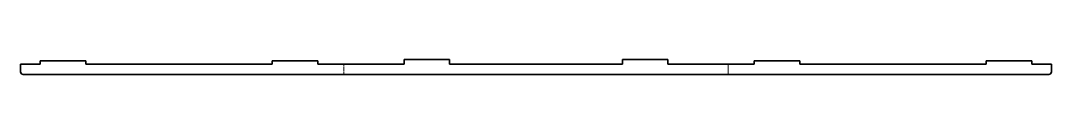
# Model space of a CAD drawing. Header units: millimetres. Extents: x 0 to 788, y 0 to 12.
import ezdxf

# ---------------------------------------------------------------- set-up
doc = ezdxf.new("R2010")
doc.units = ezdxf.units.MM
doc.linetypes.add('Chain', pattern=[13.68, 9.12, -1.14, 2.28, -1.14])
doc.layers.add('SIMUMAK Bend Centerline (ISO)', color=7, linetype='Chain', lineweight=9)
doc.layers.add('SIMUMAK Visible (ISO)', color=7, linetype='Continuous', lineweight=35)

# ---------------------------------------------------------------- blocks, each defined once
blk = doc.blocks.new('SIL-026-CRIP-03_Sheet_6_SIL-026-CRIP-03 (Desplegada)')
at = {"layer": 'SIMUMAK Bend Centerline (ISO)', "ltscale": 0.263158}
for p, q in [((-147.08, -5.75), (-147.08, 2.25)), ((147.08, 2.25), (147.08, -5.75))]:
    blk.add_line(p, q, dxfattribs=at)
at = {"layer": 'SIMUMAK Visible (ISO)'}
for p, q in [((-394.17, 2.25), (-394.17, -3.75)), ((-394.17, 2.25), (-379.17, 2.25)), ((-379.17, 4.75), (-379.17, 2.25)), ((-344.17, 4.75), (-379.17, 4.75)), ((-344.17, 2.25), (-344.17, 4.75)), ((-344.17, 2.25), (-201.76, 2.25)), ((-201.76, 4.75), (-201.76, 2.25)), ((-166.76, 4.75), (-201.76, 4.75)), ((-166.76, 2.25), (-166.76, 4.75)), ((-166.76, 2.25), (-100.85, 2.25)), ((-100.85, 5.75), (-100.85, 2.25)), ((-66.05, 5.75), (-100.85, 5.75)), ((-66.05, 2.25), (-66.05, 5.75)), ((-66.05, 2.25), (66.05, 2.25)), ((66.05, 5.75), (66.05, 2.25)), ((100.85, 5.75), (66.05, 5.75)), ((100.85, 2.25), (100.85, 5.75)), ((100.85, 2.25), (166.76, 2.25)), ((166.76, 4.75), (166.76, 2.25)), ((201.76, 4.75), (166.76, 4.75)), ((201.76, 2.25), (201.76, 4.75)), ((344.17, 2.25), (201.76, 2.25)), ((344.17, 4.75), (344.17, 2.25)), ((379.17, 4.75), (344.17, 4.75)), ((379.17, 2.25), (379.17, 4.75)), ((394.17, 2.25), (379.17, 2.25)), ((394.17, -3.75), (394.17, 2.25)), ((-392.17, -5.75), (392.17, -5.75))]:
    blk.add_line(p, q, dxfattribs=at)
at = {"layer": 'SIMUMAK Visible (ISO)', "extrusion": (0, 0, -1)}
for centre, start, end in [((392.17, -3.75), 270, 0), ((-392.17, -3.75), 180, 270)]:
    blk.add_arc(centre, 2, start, end, dxfattribs=at)

msp = doc.modelspace()

# ---------------------------------------------------------------- block references
msp.add_blockref('SIL-026-CRIP-03_Sheet_6_SIL-026-CRIP-03 (Desplegada)', (394.17, 5.75))

doc.saveas('drawing.dxf')
